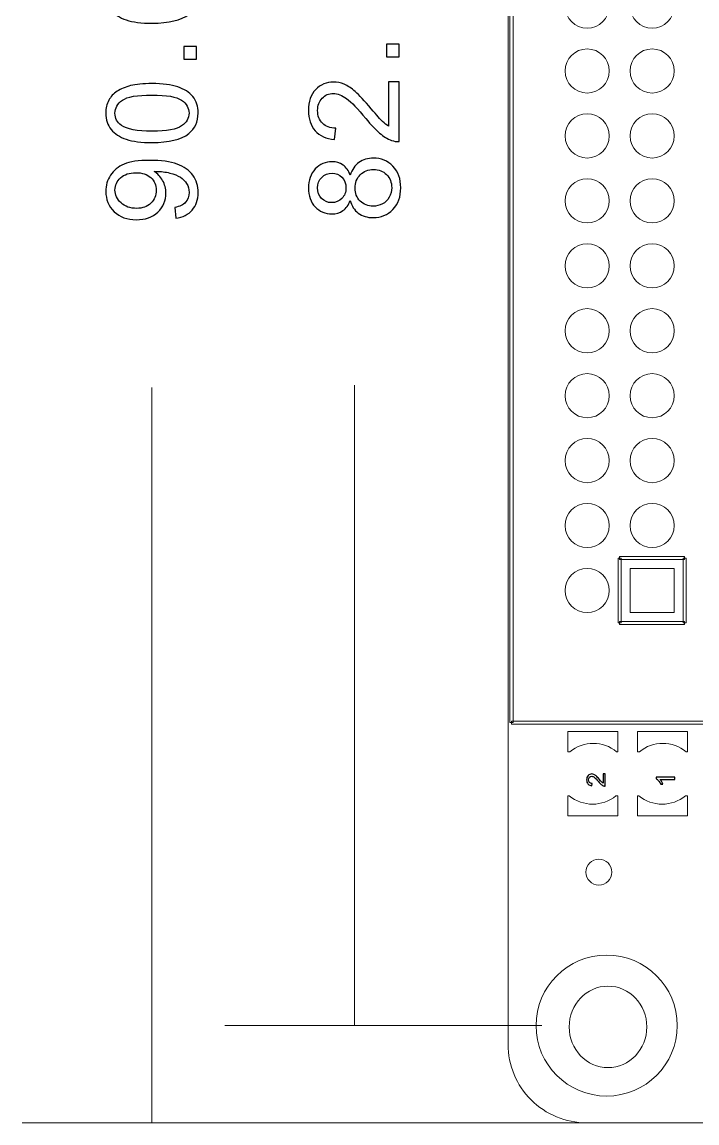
# Model space of a CAD drawing. Header units: millimetres. Extents: x -86 to 67, y -55 to 52.
# Drawn here: x -82.16 to -55.77, y -55.26 to -12.2 of the extents above; entities that cross this region are included whole.
import ezdxf

# ---------------------------------------------------------------- set-up
doc = ezdxf.new("R2010")
doc.units = ezdxf.units.MM
doc.header["$MEASUREMENT"] = 0
for name, color, linetype in [('BG_OUTLINE', 7, 'Continuous'), ('BG_SILKSCREEN_TOP', 7, 'Continuous'), ('PG_SILKSCREEN_TOP', 7, 'Continuous'), ('PIN_TOP', 7, 'Continuous')]:
    doc.layers.add(name, color=color, linetype=linetype)

msp = doc.modelspace()

# ---------------------------------------------------------------- linework, layer by layer
at = {"layer": 'BG_OUTLINE', "lineweight": 20}
msp.add_ellipse((-59.2464, -51.5007), major_axis=(0, 1.593), ratio=0.9527935, dxfattribs=at)
at = {"layer": 'BG_OUTLINE', "color": 3, "lineweight": 9}
msp.add_open_spline([(-60.0926, 34.7331), (-60.0926, 34.7331), (63.7724, 34.7331), (63.7724, 34.7331), (63.7724, 34.7331), (64.585, 34.7336), (65.3646, 34.4113), (65.9396, 33.837), (65.9396, 33.837), (66.5146, 33.2627), (66.8379, 32.4797), (66.8384, 31.667), (66.8384, 31.667), (66.8384, 31.667), (66.8412, -52.28), (66.8412, -52.28), (66.8412, -52.28), (66.8412, -52.28), (66.8384, -52.1933), (66.8384, -52.1933), (66.8384, -52.1933), (66.8389, -53.006), (66.5166, -53.7856), (65.9424, -54.3606), (65.9424, -54.3606), (65.3681, -54.9356), (64.585, -55.2589), (63.7724, -55.2594), (63.7724, -55.2594), (63.7724, -55.2594), (-60.1869, -55.2594), (-60.1869, -55.2594), (-60.1869, -55.2594), (-60.1869, -55.2594), (-60.0853, -55.2518), (-60.0853, -55.2518), (-60.0853, -55.2518), (-60.8979, -55.2523), (-61.6775, -54.9299), (-62.2525, -54.3557), (-62.2525, -54.3557), (-62.8275, -53.7814), (-63.1508, -52.9984), (-63.1513, -52.1857), (-63.1513, -52.1857), (-63.1513, -52.1857), (-63.1587, 31.667), (-63.1587, 31.667), (-63.1587, 31.667), (-63.1592, 32.4797), (-62.8369, 33.2593), (-62.2626, 33.8343), (-62.2626, 33.8343), (-61.6883, 34.4093), (-60.9053, 34.7326), (-60.0926, 34.7331)], degree=3, knots=[0, 0, 0, 0, 0.0714286, 0.0714286, 0.0714286, 0.0714286, 0.1428571, 0.1428571, 0.1428571, 0.1428571, 0.2142857, 0.2142857, 0.2142857, 0.2142857, 0.2857143, 0.2857143, 0.2857143, 0.2857143, 0.3571429, 0.3571429, 0.3571429, 0.3571429, 0.4285714, 0.4285714, 0.4285714, 0.4285714, 0.5, 0.5, 0.5, 0.5, 0.5714286, 0.5714286, 0.5714286, 0.5714286, 0.6428571, 0.6428571, 0.6428571, 0.6428571, 0.7142857, 0.7142857, 0.7142857, 0.7142857, 0.7857143, 0.7857143, 0.7857143, 0.7857143, 0.8571429, 0.8571429, 0.8571429, 0.8571429, 0.9285714, 0.9285714, 0.9285714, 0.9285714, 1, 1, 1, 1], dxfattribs=at)
at = {"layer": 'BG_OUTLINE'}
for points, knots in [([(-77.0734, -12.2425), (-77.4915, -12.2425), (-77.8282, -12.1997), (-78.0826, -12.1133), (-78.0826, -12.1133), (-78.3377, -12.0277), (-78.5345, -11.8993), (-78.6727, -11.7297), (-78.6727, -11.7297), (-78.811, -11.5602), (-78.8794, -11.347), (-78.8794, -11.0902), (-78.8794, -11.0902), (-78.8794, -10.9), (-78.8415, -10.7337), (-78.7649, -10.5905), (-78.7649, -10.5905), (-78.6892, -10.4473), (-78.5789, -10.3296), (-78.4349, -10.2357), (-78.4349, -10.2357), (-78.2908, -10.1427), (-78.1155, -10.0695), (-77.9089, -10.0168), (-77.9089, -10.0168), (-77.7023, -9.9633), (-77.4241, -9.9369), (-77.0734, -9.9369), (-77.0734, -9.9369), (-76.6585, -9.9369), (-76.3243, -9.9797), (-76.0692, -10.0645), (-76.0692, -10.0645), (-75.814, -10.1501), (-75.6173, -10.2777), (-75.4782, -10.4473), (-75.4782, -10.4473), (-75.3391, -10.6169), (-75.2699, -10.8309), (-75.2699, -11.0902), (-75.2699, -11.0902), (-75.2699, -11.4309), (-75.3917, -11.6984), (-75.6362, -11.8927), (-75.6362, -11.8927), (-75.9301, -12.1257), (-76.41, -12.2425), (-77.0734, -12.2425)], [0, 0, 0, 0, 0.0833333, 0.0833333, 0.0833333, 0.0833333, 0.1666667, 0.1666667, 0.1666667, 0.1666667, 0.25, 0.25, 0.25, 0.25, 0.3333333, 0.3333333, 0.3333333, 0.3333333, 0.4166667, 0.4166667, 0.4166667, 0.4166667, 0.5, 0.5, 0.5, 0.5, 0.5833333, 0.5833333, 0.5833333, 0.5833333, 0.6666667, 0.6666667, 0.6666667, 0.6666667, 0.75, 0.75, 0.75, 0.75, 0.8333333, 0.8333333, 0.8333333, 0.8333333, 0.9166667, 0.9166667, 0.9166667, 0.9166667, 1, 1, 1, 1]), ([(-75.33, -13.6455), (-75.33, -13.6455), (-75.8247, -13.6455), (-75.8247, -13.6455), (-75.8247, -13.6455), (-75.8247, -13.6455), (-75.8247, -13.1508), (-75.8247, -13.1508), (-75.8247, -13.1508), (-75.8247, -13.1508), (-75.33, -13.1508), (-75.33, -13.1508), (-75.33, -13.1508), (-75.33, -13.1508), (-75.33, -13.6455), (-75.33, -13.6455)], [0, 0, 0, 0, 0.25, 0.25, 0.25, 0.25, 0.5, 0.5, 0.5, 0.5, 0.75, 0.75, 0.75, 0.75, 1, 1, 1, 1]), ([(-67.407, -13.5557), (-67.407, -13.5557), (-67.9017, -13.5557), (-67.9017, -13.5557), (-67.9017, -13.5557), (-67.9017, -13.5557), (-67.9017, -13.061), (-67.9017, -13.061), (-67.9017, -13.061), (-67.9017, -13.061), (-67.407, -13.061), (-67.407, -13.061), (-67.407, -13.061), (-67.407, -13.061), (-67.407, -13.5557), (-67.407, -13.5557)], [0, 0, 0, 0, 0.25, 0.25, 0.25, 0.25, 0.5, 0.5, 0.5, 0.5, 0.75, 0.75, 0.75, 0.75, 1, 1, 1, 1]), ([(-77.0734, -16.9103), (-77.4915, -16.9103), (-77.8282, -16.8675), (-78.0826, -16.7811), (-78.0826, -16.7811), (-78.3377, -16.6955), (-78.5345, -16.5671), (-78.6727, -16.3975), (-78.6727, -16.3975), (-78.811, -16.228), (-78.8794, -16.0148), (-78.8794, -15.758), (-78.8794, -15.758), (-78.8794, -15.5678), (-78.8415, -15.4015), (-78.7649, -15.2583), (-78.7649, -15.2583), (-78.6892, -15.1151), (-78.5789, -14.9974), (-78.4349, -14.9035), (-78.4349, -14.9035), (-78.2908, -14.8105), (-78.1155, -14.7373), (-77.9089, -14.6846), (-77.9089, -14.6846), (-77.7023, -14.6311), (-77.4241, -14.6047), (-77.0734, -14.6047), (-77.0734, -14.6047), (-76.6585, -14.6047), (-76.3243, -14.6475), (-76.0692, -14.7323), (-76.0692, -14.7323), (-75.814, -14.8179), (-75.6173, -14.9455), (-75.4782, -15.1151), (-75.4782, -15.1151), (-75.3391, -15.2847), (-75.2699, -15.4987), (-75.2699, -15.758), (-75.2699, -15.758), (-75.2699, -16.0987), (-75.3917, -16.3662), (-75.6362, -16.5605), (-75.6362, -16.5605), (-75.9301, -16.7935), (-76.41, -16.9103), (-77.0734, -16.9103)], [0, 0, 0, 0, 0.0833333, 0.0833333, 0.0833333, 0.0833333, 0.1666667, 0.1666667, 0.1666667, 0.1666667, 0.25, 0.25, 0.25, 0.25, 0.3333333, 0.3333333, 0.3333333, 0.3333333, 0.4166667, 0.4166667, 0.4166667, 0.4166667, 0.5, 0.5, 0.5, 0.5, 0.5833333, 0.5833333, 0.5833333, 0.5833333, 0.6666667, 0.6666667, 0.6666667, 0.6666667, 0.75, 0.75, 0.75, 0.75, 0.8333333, 0.8333333, 0.8333333, 0.8333333, 0.9166667, 0.9166667, 0.9166667, 0.9166667, 1, 1, 1, 1]), ([(-67.8243, -14.5388), (-67.8243, -14.5388), (-67.407, -14.5388), (-67.407, -14.5388), (-67.407, -14.5388), (-67.407, -14.5388), (-67.407, -16.8757), (-67.407, -16.8757), (-67.407, -16.8757), (-67.5115, -16.879), (-67.612, -16.8625), (-67.7083, -16.8255), (-67.7083, -16.8255), (-67.868, -16.7662), (-68.0244, -16.6707), (-68.1783, -16.5399), (-68.1783, -16.5399), (-68.333, -16.4081), (-68.5116, -16.2188), (-68.7141, -15.9719), (-68.7141, -15.9719), (-69.0294, -15.5875), (-69.2788, -15.3274), (-69.4632, -15.1924), (-69.4632, -15.1924), (-69.6467, -15.0574), (-69.8213, -14.9899), (-69.9851, -14.9899), (-69.9851, -14.9899), (-70.1571, -14.9899), (-70.302, -15.0516), (-70.4205, -15.1743), (-70.4205, -15.1743), (-70.5382, -15.2977), (-70.5975, -15.4583), (-70.5975, -15.6558), (-70.5975, -15.6558), (-70.5975, -15.8649), (-70.5349, -16.032), (-70.409, -16.1571), (-70.409, -16.1571), (-70.2839, -16.283), (-70.1102, -16.3464), (-69.8887, -16.3481), (-69.8887, -16.3481), (-69.8887, -16.3481), (-69.934, -16.7942), (-69.934, -16.7942), (-69.934, -16.7942), (-70.2674, -16.7637), (-70.5209, -16.6485), (-70.6954, -16.4493), (-70.6954, -16.4493), (-70.8699, -16.2501), (-70.9564, -15.9818), (-70.9564, -15.6459), (-70.9564, -15.6459), (-70.9564, -15.3068), (-70.8625, -15.0385), (-70.6748, -14.8409), (-70.6748, -14.8409), (-70.4863, -14.6425), (-70.2534, -14.5438), (-69.9752, -14.5438), (-69.9752, -14.5438), (-69.8336, -14.5438), (-69.6945, -14.5726), (-69.5578, -14.631), (-69.5578, -14.631), (-69.4212, -14.6886), (-69.2772, -14.7849), (-69.1265, -14.9191), (-69.1265, -14.9191), (-68.9751, -15.0533), (-68.7676, -15.2763), (-68.5042, -15.5883), (-68.5042, -15.5883), (-68.2853, -15.8484), (-68.1371, -16.0155), (-68.0589, -16.0896), (-68.0589, -16.0896), (-67.9815, -16.1637), (-67.9033, -16.2246), (-67.8243, -16.2732), (-67.8243, -16.2732), (-67.8243, -16.2732), (-67.8243, -14.5388), (-67.8243, -14.5388)], [0, 0, 0, 0, 0.0454545, 0.0454545, 0.0454545, 0.0454545, 0.0909091, 0.0909091, 0.0909091, 0.0909091, 0.1363636, 0.1363636, 0.1363636, 0.1363636, 0.1818182, 0.1818182, 0.1818182, 0.1818182, 0.2272727, 0.2272727, 0.2272727, 0.2272727, 0.2727273, 0.2727273, 0.2727273, 0.2727273, 0.3181818, 0.3181818, 0.3181818, 0.3181818, 0.3636364, 0.3636364, 0.3636364, 0.3636364, 0.4090909, 0.4090909, 0.4090909, 0.4090909, 0.4545455, 0.4545455, 0.4545455, 0.4545455, 0.5, 0.5, 0.5, 0.5, 0.5454545, 0.5454545, 0.5454545, 0.5454545, 0.5909091, 0.5909091, 0.5909091, 0.5909091, 0.6363636, 0.6363636, 0.6363636, 0.6363636, 0.6818182, 0.6818182, 0.6818182, 0.6818182, 0.7272727, 0.7272727, 0.7272727, 0.7272727, 0.7727273, 0.7727273, 0.7727273, 0.7727273, 0.8181818, 0.8181818, 0.8181818, 0.8181818, 0.8636364, 0.8636364, 0.8636364, 0.8636364, 0.9090909, 0.9090909, 0.9090909, 0.9090909, 0.9545455, 0.9545455, 0.9545455, 0.9545455, 1, 1, 1, 1]), ([(-77.0734, -16.4642), (-76.4931, -16.4642), (-76.107, -16.3959), (-75.9144, -16.2601), (-75.9144, -16.2601), (-75.7226, -16.1242), (-75.6263, -15.9572), (-75.6263, -15.758), (-75.6263, -15.758), (-75.6263, -15.5579), (-75.7235, -15.3908), (-75.9161, -15.255), (-75.9161, -15.255), (-76.1087, -15.1192), (-76.4947, -15.0509), (-77.0734, -15.0509), (-77.0734, -15.0509), (-77.6554, -15.0509), (-78.0422, -15.1192), (-78.2332, -15.255), (-78.2332, -15.255), (-78.425, -15.3908), (-78.5205, -15.5596), (-78.5205, -15.7621), (-78.5205, -15.7621), (-78.5205, -15.9621), (-78.4357, -16.121), (-78.2669, -16.2403), (-78.2669, -16.2403), (-78.0521, -16.3893), (-77.6537, -16.4642), (-77.0734, -16.4642)], [0, 0, 0, 0, 0.125, 0.125, 0.125, 0.125, 0.25, 0.25, 0.25, 0.25, 0.375, 0.375, 0.375, 0.375, 0.5, 0.5, 0.5, 0.5, 0.625, 0.625, 0.625, 0.625, 0.75, 0.75, 0.75, 0.75, 0.875, 0.875, 0.875, 0.875, 1, 1, 1, 1]), ([(-76.1474, -19.8665), (-76.1474, -19.8665), (-76.1861, -19.4492), (-76.1861, -19.4492), (-76.1861, -19.4492), (-75.9902, -19.4138), (-75.8478, -19.3463), (-75.7589, -19.2467), (-75.7589, -19.2467), (-75.6708, -19.1471), (-75.6263, -19.0195), (-75.6263, -18.8631), (-75.6263, -18.8631), (-75.6263, -18.7298), (-75.6568, -18.6129), (-75.7185, -18.5125), (-75.7185, -18.5125), (-75.7794, -18.412), (-75.8609, -18.3297), (-75.963, -18.2655), (-75.963, -18.2655), (-76.0651, -18.2005), (-76.2033, -18.147), (-76.3762, -18.1034), (-76.3762, -18.1034), (-76.5499, -18.0606), (-76.7269, -18.0383), (-76.9071, -18.0383), (-76.9071, -18.0383), (-76.9261, -18.0383), (-76.9557, -18.0392), (-76.9936, -18.0408), (-76.9936, -18.0408), (-76.8561, -18.1281), (-76.7433, -18.2466), (-76.6577, -18.3964), (-76.6577, -18.3964), (-76.5713, -18.547), (-76.5285, -18.71), (-76.5285, -18.8845), (-76.5285, -18.8845), (-76.5285, -19.1775), (-76.6347, -19.4253), (-76.847, -19.6278), (-76.847, -19.6278), (-77.0594, -19.8303), (-77.3384, -19.9315), (-77.6858, -19.9315), (-77.6858, -19.9315), (-78.0447, -19.9315), (-78.3328, -19.8262), (-78.5517, -19.6146), (-78.5517, -19.6146), (-78.7707, -19.4031), (-78.8794, -19.138), (-78.8794, -18.8195), (-78.8794, -18.8195), (-78.8794, -18.5898), (-78.8176, -18.3799), (-78.6941, -18.189), (-78.6941, -18.189), (-78.5707, -17.9988), (-78.3937, -17.854), (-78.1649, -17.7552), (-78.1649, -17.7552), (-77.936, -17.6564), (-77.6043, -17.607), (-77.1697, -17.607), (-77.1697, -17.607), (-76.7186, -17.607), (-76.3589, -17.6556), (-76.0906, -17.7535), (-76.0906, -17.7535), (-75.8231, -17.8523), (-75.6197, -17.998), (-75.4798, -18.1914), (-75.4798, -18.1914), (-75.3399, -18.3857), (-75.2699, -18.6121), (-75.2699, -18.873), (-75.2699, -18.873), (-75.2699, -19.1496), (-75.3465, -19.3751), (-75.5004, -19.5504), (-75.5004, -19.5504), (-75.6535, -19.7258), (-75.8692, -19.8311), (-76.1474, -19.8665)], [0, 0, 0, 0, 0.0454545, 0.0454545, 0.0454545, 0.0454545, 0.0909091, 0.0909091, 0.0909091, 0.0909091, 0.1363636, 0.1363636, 0.1363636, 0.1363636, 0.1818182, 0.1818182, 0.1818182, 0.1818182, 0.2272727, 0.2272727, 0.2272727, 0.2272727, 0.2727273, 0.2727273, 0.2727273, 0.2727273, 0.3181818, 0.3181818, 0.3181818, 0.3181818, 0.3636364, 0.3636364, 0.3636364, 0.3636364, 0.4090909, 0.4090909, 0.4090909, 0.4090909, 0.4545455, 0.4545455, 0.4545455, 0.4545455, 0.5, 0.5, 0.5, 0.5, 0.5454545, 0.5454545, 0.5454545, 0.5454545, 0.5909091, 0.5909091, 0.5909091, 0.5909091, 0.6363636, 0.6363636, 0.6363636, 0.6363636, 0.6818182, 0.6818182, 0.6818182, 0.6818182, 0.7272727, 0.7272727, 0.7272727, 0.7272727, 0.7727273, 0.7727273, 0.7727273, 0.7727273, 0.8181818, 0.8181818, 0.8181818, 0.8181818, 0.8636364, 0.8636364, 0.8636364, 0.8636364, 0.9090909, 0.9090909, 0.9090909, 0.9090909, 0.9545455, 0.9545455, 0.9545455, 0.9545455, 1, 1, 1, 1]), ([(-69.3241, -19.1734), (-69.3899, -19.3536), (-69.4838, -19.487), (-69.6064, -19.5742), (-69.6064, -19.5742), (-69.7282, -19.6607), (-69.8748, -19.7043), (-70.0451, -19.7043), (-70.0451, -19.7043), (-70.3028, -19.7043), (-70.5184, -19.6121), (-70.6938, -19.4269), (-70.6938, -19.4269), (-70.8691, -19.2417), (-70.9564, -18.9964), (-70.9564, -18.6894), (-70.9564, -18.6894), (-70.9564, -18.3807), (-70.8675, -18.1321), (-70.688, -17.9436), (-70.688, -17.9436), (-70.5086, -17.7559), (-70.2904, -17.6621), (-70.0328, -17.6621), (-70.0328, -17.6621), (-69.869, -17.6621), (-69.7266, -17.7049), (-69.6048, -17.7905), (-69.6048, -17.7905), (-69.4838, -17.8769), (-69.3899, -18.007), (-69.3241, -18.1823), (-69.3241, -18.1823), (-69.2533, -17.9658), (-69.1389, -17.8004), (-68.9817, -17.6868), (-68.9817, -17.6868), (-68.8244, -17.574), (-68.6359, -17.5172), (-68.4178, -17.5172), (-68.4178, -17.5172), (-68.1149, -17.5172), (-67.8614, -17.6242), (-67.6556, -17.8374), (-67.6556, -17.8374), (-67.4498, -18.0514), (-67.3469, -18.3329), (-67.3469, -18.6819), (-67.3469, -18.6819), (-67.3469, -19.031), (-67.4498, -19.3116), (-67.6564, -19.5257), (-67.6564, -19.5257), (-67.863, -19.7397), (-68.1207, -19.8467), (-68.4293, -19.8467), (-68.4293, -19.8467), (-68.659, -19.8467), (-68.8516, -19.7882), (-69.0072, -19.6714), (-69.0072, -19.6714), (-69.1619, -19.5553), (-69.2681, -19.389), (-69.3241, -19.1734)], [0, 0, 0, 0, 0.0625, 0.0625, 0.0625, 0.0625, 0.125, 0.125, 0.125, 0.125, 0.1875, 0.1875, 0.1875, 0.1875, 0.25, 0.25, 0.25, 0.25, 0.3125, 0.3125, 0.3125, 0.3125, 0.375, 0.375, 0.375, 0.375, 0.4375, 0.4375, 0.4375, 0.4375, 0.5, 0.5, 0.5, 0.5, 0.5625, 0.5625, 0.5625, 0.5625, 0.625, 0.625, 0.625, 0.625, 0.6875, 0.6875, 0.6875, 0.6875, 0.75, 0.75, 0.75, 0.75, 0.8125, 0.8125, 0.8125, 0.8125, 0.875, 0.875, 0.875, 0.875, 0.9375, 0.9375, 0.9375, 0.9375, 1, 1, 1, 1]), ([(-68.4269, -19.4005), (-68.3034, -19.4005), (-68.1832, -19.3709), (-68.068, -19.3125), (-68.068, -19.3125), (-67.9519, -19.254), (-67.8622, -19.1668), (-67.7988, -19.0507), (-67.7988, -19.0507), (-67.7354, -18.9346), (-67.7033, -18.8104), (-67.7033, -18.677), (-67.7033, -18.677), (-67.7033, -18.4696), (-67.77, -18.2984), (-67.9042, -18.1634), (-67.9042, -18.1634), (-68.0375, -18.0284), (-68.2071, -17.9609), (-68.4129, -17.9609), (-68.4129, -17.9609), (-68.6219, -17.9609), (-68.7948, -18.03), (-68.9314, -18.1691), (-68.9314, -18.1691), (-69.0681, -18.3082), (-69.1364, -18.4827), (-69.1364, -18.6918), (-69.1364, -18.6918), (-69.1364, -18.896), (-69.0689, -19.0647), (-68.9331, -19.1989), (-68.9331, -19.1989), (-68.7981, -19.333), (-68.6294, -19.4005), (-68.4269, -19.4005)], [0, 0, 0, 0, 0.1111111, 0.1111111, 0.1111111, 0.1111111, 0.2222222, 0.2222222, 0.2222222, 0.2222222, 0.3333333, 0.3333333, 0.3333333, 0.3333333, 0.4444444, 0.4444444, 0.4444444, 0.4444444, 0.5555556, 0.5555556, 0.5555556, 0.5555556, 0.6666667, 0.6666667, 0.6666667, 0.6666667, 0.7777778, 0.7777778, 0.7777778, 0.7777778, 0.8888889, 0.8888889, 0.8888889, 0.8888889, 1, 1, 1, 1]), ([(-77.708, -18.0894), (-77.9566, -18.0894), (-78.155, -18.1552), (-78.3007, -18.2877), (-78.3007, -18.2877), (-78.4472, -18.4211), (-78.5205, -18.58), (-78.5205, -18.7668), (-78.5205, -18.7668), (-78.5205, -18.9594), (-78.4414, -19.1273), (-78.2842, -19.2706), (-78.2842, -19.2706), (-78.1262, -19.4138), (-77.922, -19.4854), (-77.6718, -19.4854), (-77.6718, -19.4854), (-77.4463, -19.4854), (-77.2635, -19.4171), (-77.1228, -19.2813), (-77.1228, -19.2813), (-76.982, -19.1454), (-76.9121, -18.9784), (-76.9121, -18.7792), (-76.9121, -18.7792), (-76.9121, -18.5775), (-76.982, -18.4129), (-77.1228, -18.2836), (-77.1228, -18.2836), (-77.2635, -18.1536), (-77.4586, -18.0894), (-77.708, -18.0894)], [0, 0, 0, 0, 0.125, 0.125, 0.125, 0.125, 0.25, 0.25, 0.25, 0.25, 0.375, 0.375, 0.375, 0.375, 0.5, 0.5, 0.5, 0.5, 0.625, 0.625, 0.625, 0.625, 0.75, 0.75, 0.75, 0.75, 0.875, 0.875, 0.875, 0.875, 1, 1, 1, 1]), ([(-70.06, -19.2606), (-69.8929, -19.2606), (-69.7562, -19.2063), (-69.65, -19.0993), (-69.65, -19.0993), (-69.5439, -18.9914), (-69.4904, -18.8515), (-69.4904, -18.6795), (-69.4904, -18.6795), (-69.4904, -18.5124), (-69.543, -18.3749), (-69.6484, -18.2679), (-69.6484, -18.2679), (-69.7538, -18.1609), (-69.883, -18.1082), (-70.0353, -18.1082), (-70.0353, -18.1082), (-70.195, -18.1082), (-70.3283, -18.1625), (-70.437, -18.2728), (-70.437, -18.2728), (-70.5456, -18.3831), (-70.5999, -18.5198), (-70.5999, -18.6844), (-70.5999, -18.6844), (-70.5999, -18.8499), (-70.5464, -18.9873), (-70.4411, -19.0968), (-70.4411, -19.0968), (-70.3349, -19.2063), (-70.2073, -19.2606), (-70.06, -19.2606)], [0, 0, 0, 0, 0.125, 0.125, 0.125, 0.125, 0.25, 0.25, 0.25, 0.25, 0.375, 0.375, 0.375, 0.375, 0.5, 0.5, 0.5, 0.5, 0.625, 0.625, 0.625, 0.625, 0.75, 0.75, 0.75, 0.75, 0.875, 0.875, 0.875, 0.875, 1, 1, 1, 1])]:
    msp.add_open_spline(points, degree=3, knots=knots, dxfattribs=at)
at = {"layer": 'BG_OUTLINE', "lineweight": 20}
for points in [[(-77.075, -26.4864), (-77.075, -26.4864), (-77.075, -55.2594), (-77.075, -55.2594)], [(-69.1508, -26.3966), (-69.1508, -26.3966), (-69.1508, -51.4493), (-69.1508, -51.4493)], [(-61.8378, -51.4493), (-61.8378, -51.4493), (-74.2308, -51.4493), (-74.2308, -51.4493)], [(-59.576, -55.2594), (-59.576, -55.2594), (-82.155, -55.2594), (-82.155, -55.2594)]]:
    msp.add_open_spline(points, degree=3, dxfattribs=at)
at = {"layer": 'BG_SILKSCREEN_TOP', "color": 2, "lineweight": 9}
for points in [[(-58.8559, -40.7362), (-58.8559, -40.7362), (-58.908, -40.7362), (-58.908, -40.7362), (-58.908, -40.7362), (-59.4398, -40.302), (-60.2028, -40.3016), (-60.7342, -40.7362), (-60.7342, -40.7362), (-60.7342, -40.7362), (-60.8117, -40.7362), (-60.8117, -40.7362), (-60.8117, -40.7362), (-60.8117, -40.7362), (-60.8117, -39.9488), (-60.8117, -39.9488), (-60.8117, -39.9488), (-60.8117, -39.9488), (-58.8559, -39.9488), (-58.8559, -39.9488), (-58.8559, -39.9488), (-58.8559, -39.9488), (-58.8559, -40.7362), (-58.8559, -40.7362)], [(-56.1381, -40.7362), (-56.1381, -40.7362), (-56.1902, -40.7362), (-56.1902, -40.7362), (-56.1902, -40.7362), (-56.722, -40.302), (-57.485, -40.3016), (-58.0164, -40.7362), (-58.0164, -40.7362), (-58.0164, -40.7362), (-58.0939, -40.7362), (-58.0939, -40.7362), (-58.0939, -40.7362), (-58.0939, -40.7362), (-58.0939, -39.9488), (-58.0939, -39.9488), (-58.0939, -39.9488), (-58.0939, -39.9488), (-56.1381, -39.9488), (-56.1381, -39.9488), (-56.1381, -39.9488), (-56.1381, -39.9488), (-56.1381, -40.7362), (-56.1381, -40.7362)], [(-60.8117, -42.4634), (-60.8117, -42.4634), (-60.7596, -42.4634), (-60.7596, -42.4634), (-60.7596, -42.4634), (-60.2278, -42.8975), (-59.4648, -42.8979), (-58.9334, -42.4634), (-58.9334, -42.4634), (-58.9334, -42.4634), (-58.8559, -42.4634), (-58.8559, -42.4634), (-58.8559, -42.4634), (-58.8559, -42.4634), (-58.8559, -43.2508), (-58.8559, -43.2508), (-58.8559, -43.2508), (-58.8559, -43.2508), (-60.8117, -43.2508), (-60.8117, -43.2508), (-60.8117, -43.2508), (-60.8117, -43.2508), (-60.8117, -42.4634), (-60.8117, -42.4634)], [(-58.0939, -42.4634), (-58.0939, -42.4634), (-58.0418, -42.4634), (-58.0418, -42.4634), (-58.0418, -42.4634), (-57.51, -42.8975), (-56.747, -42.8979), (-56.2156, -42.4634), (-56.2156, -42.4634), (-56.2156, -42.4634), (-56.1381, -42.4634), (-56.1381, -42.4634), (-56.1381, -42.4634), (-56.1381, -42.4634), (-56.1381, -43.2508), (-56.1381, -43.2508), (-56.1381, -43.2508), (-56.1381, -43.2508), (-58.0939, -43.2508), (-58.0939, -43.2508), (-58.0939, -43.2508), (-58.0939, -43.2508), (-58.0939, -42.4634), (-58.0939, -42.4634)]]:
    msp.add_open_spline(points, degree=3, knots=[0, 0, 0, 0, 0.1666667, 0.1666667, 0.1666667, 0.1666667, 0.3333333, 0.3333333, 0.3333333, 0.3333333, 0.5, 0.5, 0.5, 0.5, 0.6666667, 0.6666667, 0.6666667, 0.6666667, 0.8333333, 0.8333333, 0.8333333, 0.8333333, 1, 1, 1, 1], dxfattribs=at)
at = {"layer": 'BG_SILKSCREEN_TOP', "color": 2}
for points, knots in [([(-59.4379, -41.6063), (-59.4379, -41.6063), (-59.352, -41.6063), (-59.352, -41.6063), (-59.352, -41.6063), (-59.352, -41.6063), (-59.352, -42.0871), (-59.352, -42.0871), (-59.352, -42.0871), (-59.3735, -42.0878), (-59.3942, -42.0844), (-59.414, -42.0768), (-59.414, -42.0768), (-59.4468, -42.0646), (-59.479, -42.0449), (-59.5108, -42.018), (-59.5108, -42.018), (-59.5425, -41.9909), (-59.5792, -41.952), (-59.6209, -41.9012), (-59.6209, -41.9012), (-59.6858, -41.8221), (-59.7371, -41.7686), (-59.775, -41.7408), (-59.775, -41.7408), (-59.8128, -41.713), (-59.8487, -41.6991), (-59.8824, -41.6991), (-59.8824, -41.6991), (-59.9177, -41.6991), (-59.9475, -41.7118), (-59.9719, -41.7371), (-59.9719, -41.7371), (-59.9961, -41.7625), (-60.0083, -41.7955), (-60.0083, -41.8361), (-60.0083, -41.8361), (-60.0083, -41.8791), (-59.9955, -41.9135), (-59.9696, -41.9393), (-59.9696, -41.9393), (-59.9438, -41.9652), (-59.9081, -41.9782), (-59.8625, -41.9785), (-59.8625, -41.9785), (-59.8625, -41.9785), (-59.8719, -42.0703), (-59.8719, -42.0703), (-59.8719, -42.0703), (-59.9404, -42.0641), (-59.9926, -42.0403), (-60.0285, -41.9994), (-60.0285, -41.9994), (-60.0644, -41.9584), (-60.0823, -41.9032), (-60.0823, -41.8341), (-60.0823, -41.8341), (-60.0823, -41.7643), (-60.0629, -41.7091), (-60.0243, -41.6685), (-60.0243, -41.6685), (-59.9855, -41.6277), (-59.9376, -41.6074), (-59.8803, -41.6074), (-59.8803, -41.6074), (-59.8512, -41.6074), (-59.8226, -41.6133), (-59.7945, -41.6253), (-59.7945, -41.6253), (-59.7664, -41.6372), (-59.7367, -41.657), (-59.7057, -41.6846), (-59.7057, -41.6846), (-59.6746, -41.7122), (-59.6319, -41.7581), (-59.5777, -41.8222), (-59.5777, -41.8222), (-59.5327, -41.8758), (-59.5022, -41.9101), (-59.4861, -41.9254), (-59.4861, -41.9254), (-59.4702, -41.9406), (-59.4541, -41.9531), (-59.4379, -41.9631), (-59.4379, -41.9631), (-59.4379, -41.9631), (-59.4379, -41.6063), (-59.4379, -41.6063)], [0, 0, 0, 0, 0.0454545, 0.0454545, 0.0454545, 0.0454545, 0.0909091, 0.0909091, 0.0909091, 0.0909091, 0.1363636, 0.1363636, 0.1363636, 0.1363636, 0.1818182, 0.1818182, 0.1818182, 0.1818182, 0.2272727, 0.2272727, 0.2272727, 0.2272727, 0.2727273, 0.2727273, 0.2727273, 0.2727273, 0.3181818, 0.3181818, 0.3181818, 0.3181818, 0.3636364, 0.3636364, 0.3636364, 0.3636364, 0.4090909, 0.4090909, 0.4090909, 0.4090909, 0.4545455, 0.4545455, 0.4545455, 0.4545455, 0.5, 0.5, 0.5, 0.5, 0.5454545, 0.5454545, 0.5454545, 0.5454545, 0.5909091, 0.5909091, 0.5909091, 0.5909091, 0.6363636, 0.6363636, 0.6363636, 0.6363636, 0.6818182, 0.6818182, 0.6818182, 0.6818182, 0.7272727, 0.7272727, 0.7272727, 0.7272727, 0.7727273, 0.7727273, 0.7727273, 0.7727273, 0.8181818, 0.8181818, 0.8181818, 0.8181818, 0.8636364, 0.8636364, 0.8636364, 0.8636364, 0.9090909, 0.9090909, 0.9090909, 0.9090909, 0.9545455, 0.9545455, 0.9545455, 0.9545455, 1, 1, 1, 1]), ([(-56.6342, -41.7394), (-56.6342, -41.7394), (-56.6342, -41.8287), (-56.6342, -41.8287), (-56.6342, -41.8287), (-56.6342, -41.8287), (-57.2032, -41.8287), (-57.2032, -41.8287), (-57.2032, -41.8287), (-57.1827, -41.8502), (-57.1622, -41.8783), (-57.1417, -41.9132), (-57.1417, -41.9132), (-57.1212, -41.9482), (-57.1058, -41.9796), (-57.0956, -42.0073), (-57.0956, -42.0073), (-57.0956, -42.0073), (-57.1818, -42.0073), (-57.1818, -42.0073), (-57.1818, -42.0073), (-57.2054, -41.9574), (-57.2338, -41.9137), (-57.2672, -41.8763), (-57.2672, -41.8763), (-57.3007, -41.839), (-57.333, -41.8124), (-57.3645, -41.7968), (-57.3645, -41.7968), (-57.3645, -41.7968), (-57.3645, -41.7394), (-57.3645, -41.7394), (-57.3645, -41.7394), (-57.3645, -41.7394), (-56.6342, -41.7394), (-56.6342, -41.7394)], [0, 0, 0, 0, 0.1111111, 0.1111111, 0.1111111, 0.1111111, 0.2222222, 0.2222222, 0.2222222, 0.2222222, 0.3333333, 0.3333333, 0.3333333, 0.3333333, 0.4444444, 0.4444444, 0.4444444, 0.4444444, 0.5555556, 0.5555556, 0.5555556, 0.5555556, 0.6666667, 0.6666667, 0.6666667, 0.6666667, 0.7777778, 0.7777778, 0.7777778, 0.7777778, 0.8888889, 0.8888889, 0.8888889, 0.8888889, 1, 1, 1, 1])]:
    msp.add_open_spline(points, degree=3, knots=knots, dxfattribs=at)
at = {"layer": 'PG_SILKSCREEN_TOP', "color": 6, "lineweight": 9}
for points in [[(-62.9565, -39.6013), (-62.9565, -39.6013), (-63.0835, -39.6013), (-63.0835, -39.6013), (-63.0835, -39.6013), (-63.0835, -39.6013), (-63.0835, 18.9985), (-63.0835, 18.9985), (-63.0835, 18.9985), (-63.0835, 18.9985), (-62.9565, 18.9985), (-62.9565, 18.9985), (-62.9565, 18.9985), (-62.9565, 18.9985), (-62.9565, -39.6013), (-62.9565, -39.6013)], [(-56.2499, -33.0979), (-56.2499, -33.0979), (-56.2499, -33.2249), (-56.2499, -33.2249), (-56.2499, -33.2249), (-56.2499, -33.2249), (-58.7899, -33.2249), (-58.7899, -33.2249), (-58.7899, -33.2249), (-58.7899, -33.2249), (-58.7899, -33.0979), (-58.7899, -33.0979), (-58.7899, -33.0979), (-58.7899, -33.0979), (-56.2499, -33.0979), (-56.2499, -33.0979)], [(-58.8534, -33.1614), (-58.8534, -33.1614), (-58.7264, -33.1614), (-58.7264, -33.1614), (-58.7264, -33.1614), (-58.7264, -33.1614), (-58.7264, -35.7014), (-58.7264, -35.7014), (-58.7264, -35.7014), (-58.7264, -35.7014), (-58.8534, -35.7014), (-58.8534, -35.7014), (-58.8534, -35.7014), (-58.8534, -35.7014), (-58.8534, -33.1614), (-58.8534, -33.1614)], [(-56.1864, -35.7014), (-56.1864, -35.7014), (-56.3134, -35.7014), (-56.3134, -35.7014), (-56.3134, -35.7014), (-56.3134, -35.7014), (-56.3134, -33.1614), (-56.3134, -33.1614), (-56.3134, -33.1614), (-56.3134, -33.1614), (-56.1864, -33.1614), (-56.1864, -33.1614), (-56.1864, -33.1614), (-56.1864, -33.1614), (-56.1864, -35.7014), (-56.1864, -35.7014)], [(-58.7899, -35.7649), (-58.7899, -35.7649), (-58.7899, -35.6379), (-58.7899, -35.6379), (-58.7899, -35.6379), (-58.7899, -35.6379), (-56.2499, -35.6379), (-56.2499, -35.6379), (-56.2499, -35.6379), (-56.2499, -35.6379), (-56.2499, -35.7649), (-56.2499, -35.7649), (-56.2499, -35.7649), (-56.2499, -35.7649), (-58.7899, -35.7649), (-58.7899, -35.7649)], [(-54.5598, -39.5378), (-54.5598, -39.5378), (-54.5598, -39.6648), (-54.5598, -39.6648), (-54.5598, -39.6648), (-54.5598, -39.6648), (-63.02, -39.6648), (-63.02, -39.6648), (-63.02, -39.6648), (-63.02, -39.6648), (-63.02, -39.5378), (-63.02, -39.5378), (-63.02, -39.5378), (-63.02, -39.5378), (-54.5598, -39.5378), (-54.5598, -39.5378)]]:
    msp.add_open_spline(points, degree=3, knots=[0, 0, 0, 0, 0.25, 0.25, 0.25, 0.25, 0.5, 0.5, 0.5, 0.5, 0.75, 0.75, 0.75, 0.75, 1, 1, 1, 1], dxfattribs=at)
at = {"layer": 'PIN_TOP', "lineweight": 9}
for points in [[(-59.1963, -11.5714), (-59.1963, -11.0944), (-59.5829, -10.7078), (-60.0599, -10.7078), (-60.0599, -10.7078), (-60.5368, -10.7078), (-60.9235, -11.0944), (-60.9235, -11.5714), (-60.9235, -11.5714), (-60.9235, -12.0483), (-60.5368, -12.435), (-60.0599, -12.435), (-60.0599, -12.435), (-59.5829, -12.435), (-59.1963, -12.0483), (-59.1963, -11.5714)], [(-56.6563, -11.5714), (-56.6563, -11.0944), (-57.0429, -10.7078), (-57.5199, -10.7078), (-57.5199, -10.7078), (-57.9968, -10.7078), (-58.3835, -11.0944), (-58.3835, -11.5714), (-58.3835, -11.5714), (-58.3835, -12.0483), (-57.9968, -12.435), (-57.5199, -12.435), (-57.5199, -12.435), (-57.0429, -12.435), (-56.6563, -12.0483), (-56.6563, -11.5714)], [(-59.1963, -14.1114), (-59.1963, -13.6344), (-59.5829, -13.2478), (-60.0599, -13.2478), (-60.0599, -13.2478), (-60.5368, -13.2478), (-60.9235, -13.6344), (-60.9235, -14.1114), (-60.9235, -14.1114), (-60.9235, -14.5883), (-60.5368, -14.975), (-60.0599, -14.975), (-60.0599, -14.975), (-59.5829, -14.975), (-59.1963, -14.5883), (-59.1963, -14.1114)], [(-56.6563, -14.1114), (-56.6563, -13.6344), (-57.0429, -13.2478), (-57.5199, -13.2478), (-57.5199, -13.2478), (-57.9968, -13.2478), (-58.3835, -13.6344), (-58.3835, -14.1114), (-58.3835, -14.1114), (-58.3835, -14.5883), (-57.9968, -14.975), (-57.5199, -14.975), (-57.5199, -14.975), (-57.0429, -14.975), (-56.6563, -14.5883), (-56.6563, -14.1114)], [(-59.1963, -16.6514), (-59.1963, -16.1744), (-59.5829, -15.7878), (-60.0599, -15.7878), (-60.0599, -15.7878), (-60.5368, -15.7878), (-60.9235, -16.1744), (-60.9235, -16.6514), (-60.9235, -16.6514), (-60.9235, -17.1283), (-60.5368, -17.515), (-60.0599, -17.515), (-60.0599, -17.515), (-59.5829, -17.515), (-59.1963, -17.1283), (-59.1963, -16.6514)], [(-56.6563, -16.6514), (-56.6563, -16.1744), (-57.0429, -15.7878), (-57.5199, -15.7878), (-57.5199, -15.7878), (-57.9968, -15.7878), (-58.3835, -16.1744), (-58.3835, -16.6514), (-58.3835, -16.6514), (-58.3835, -17.1283), (-57.9968, -17.515), (-57.5199, -17.515), (-57.5199, -17.515), (-57.0429, -17.515), (-56.6563, -17.1283), (-56.6563, -16.6514)], [(-59.1963, -19.1914), (-59.1963, -18.7144), (-59.5829, -18.3278), (-60.0599, -18.3278), (-60.0599, -18.3278), (-60.5368, -18.3278), (-60.9235, -18.7144), (-60.9235, -19.1914), (-60.9235, -19.1914), (-60.9235, -19.6683), (-60.5368, -20.055), (-60.0599, -20.055), (-60.0599, -20.055), (-59.5829, -20.055), (-59.1963, -19.6683), (-59.1963, -19.1914)], [(-56.6563, -19.1914), (-56.6563, -18.7144), (-57.0429, -18.3278), (-57.5199, -18.3278), (-57.5199, -18.3278), (-57.9968, -18.3278), (-58.3835, -18.7144), (-58.3835, -19.1914), (-58.3835, -19.1914), (-58.3835, -19.6683), (-57.9968, -20.055), (-57.5199, -20.055), (-57.5199, -20.055), (-57.0429, -20.055), (-56.6563, -19.6683), (-56.6563, -19.1914)], [(-59.1963, -21.7314), (-59.1963, -21.2544), (-59.5829, -20.8678), (-60.0599, -20.8678), (-60.0599, -20.8678), (-60.5368, -20.8678), (-60.9235, -21.2544), (-60.9235, -21.7314), (-60.9235, -21.7314), (-60.9235, -22.2083), (-60.5368, -22.595), (-60.0599, -22.595), (-60.0599, -22.595), (-59.5829, -22.595), (-59.1963, -22.2083), (-59.1963, -21.7314)], [(-56.6563, -21.7314), (-56.6563, -21.2544), (-57.0429, -20.8678), (-57.5199, -20.8678), (-57.5199, -20.8678), (-57.9968, -20.8678), (-58.3835, -21.2544), (-58.3835, -21.7314), (-58.3835, -21.7314), (-58.3835, -22.2083), (-57.9968, -22.595), (-57.5199, -22.595), (-57.5199, -22.595), (-57.0429, -22.595), (-56.6563, -22.2083), (-56.6563, -21.7314)], [(-59.1963, -24.2714), (-59.1963, -23.7944), (-59.5829, -23.4078), (-60.0599, -23.4078), (-60.0599, -23.4078), (-60.5368, -23.4078), (-60.9235, -23.7944), (-60.9235, -24.2714), (-60.9235, -24.2714), (-60.9235, -24.7483), (-60.5368, -25.135), (-60.0599, -25.135), (-60.0599, -25.135), (-59.5829, -25.135), (-59.1963, -24.7483), (-59.1963, -24.2714)], [(-56.6563, -24.2714), (-56.6563, -23.7944), (-57.0429, -23.4078), (-57.5199, -23.4078), (-57.5199, -23.4078), (-57.9968, -23.4078), (-58.3835, -23.7944), (-58.3835, -24.2714), (-58.3835, -24.2714), (-58.3835, -24.7483), (-57.9968, -25.135), (-57.5199, -25.135), (-57.5199, -25.135), (-57.0429, -25.135), (-56.6563, -24.7483), (-56.6563, -24.2714)], [(-59.1963, -26.8114), (-59.1963, -26.3344), (-59.5829, -25.9478), (-60.0599, -25.9478), (-60.0599, -25.9478), (-60.5368, -25.9478), (-60.9235, -26.3344), (-60.9235, -26.8114), (-60.9235, -26.8114), (-60.9235, -27.2883), (-60.5368, -27.675), (-60.0599, -27.675), (-60.0599, -27.675), (-59.5829, -27.675), (-59.1963, -27.2883), (-59.1963, -26.8114)], [(-56.6563, -26.8114), (-56.6563, -26.3344), (-57.0429, -25.9478), (-57.5199, -25.9478), (-57.5199, -25.9478), (-57.9968, -25.9478), (-58.3835, -26.3344), (-58.3835, -26.8114), (-58.3835, -26.8114), (-58.3835, -27.2883), (-57.9968, -27.675), (-57.5199, -27.675), (-57.5199, -27.675), (-57.0429, -27.675), (-56.6563, -27.2883), (-56.6563, -26.8114)], [(-59.1963, -29.3514), (-59.1963, -28.8744), (-59.5829, -28.4878), (-60.0599, -28.4878), (-60.0599, -28.4878), (-60.5368, -28.4878), (-60.9235, -28.8744), (-60.9235, -29.3514), (-60.9235, -29.3514), (-60.9235, -29.8283), (-60.5368, -30.215), (-60.0599, -30.215), (-60.0599, -30.215), (-59.5829, -30.215), (-59.1963, -29.8283), (-59.1963, -29.3514)], [(-56.6563, -29.3514), (-56.6563, -28.8744), (-57.0429, -28.4878), (-57.5199, -28.4878), (-57.5199, -28.4878), (-57.9968, -28.4878), (-58.3835, -28.8744), (-58.3835, -29.3514), (-58.3835, -29.3514), (-58.3835, -29.8283), (-57.9968, -30.215), (-57.5199, -30.215), (-57.5199, -30.215), (-57.0429, -30.215), (-56.6563, -29.8283), (-56.6563, -29.3514)], [(-59.1963, -31.8914), (-59.1963, -31.4144), (-59.5829, -31.0278), (-60.0599, -31.0278), (-60.0599, -31.0278), (-60.5368, -31.0278), (-60.9235, -31.4144), (-60.9235, -31.8914), (-60.9235, -31.8914), (-60.9235, -32.3683), (-60.5368, -32.755), (-60.0599, -32.755), (-60.0599, -32.755), (-59.5829, -32.755), (-59.1963, -32.3683), (-59.1963, -31.8914)], [(-56.6563, -31.8914), (-56.6563, -31.4144), (-57.0429, -31.0278), (-57.5199, -31.0278), (-57.5199, -31.0278), (-57.9968, -31.0278), (-58.3835, -31.4144), (-58.3835, -31.8914), (-58.3835, -31.8914), (-58.3835, -32.3683), (-57.9968, -32.755), (-57.5199, -32.755), (-57.5199, -32.755), (-57.0429, -32.755), (-56.6563, -32.3683), (-56.6563, -31.8914)], [(-59.1963, -34.4314), (-59.1963, -33.9544), (-59.5829, -33.5678), (-60.0599, -33.5678), (-60.0599, -33.5678), (-60.5368, -33.5678), (-60.9235, -33.9544), (-60.9235, -34.4314), (-60.9235, -34.4314), (-60.9235, -34.9083), (-60.5368, -35.295), (-60.0599, -35.295), (-60.0599, -35.295), (-59.5829, -35.295), (-59.1963, -34.9083), (-59.1963, -34.4314)], [(-56.6563, -35.295), (-56.6563, -35.295), (-58.3835, -35.295), (-58.3835, -35.295), (-58.3835, -35.295), (-58.3835, -35.295), (-58.3835, -33.5678), (-58.3835, -33.5678), (-58.3835, -33.5678), (-58.3835, -33.5678), (-56.6563, -33.5678), (-56.6563, -33.5678), (-56.6563, -33.5678), (-56.6563, -33.5678), (-56.6563, -35.295), (-56.6563, -35.295)], [(-59.0947, -45.4474), (-59.0947, -45.1668), (-59.3221, -44.9394), (-59.6027, -44.9394), (-59.6027, -44.9394), (-59.8832, -44.9393), (-60.1107, -45.1668), (-60.1107, -45.4473), (-60.1107, -45.4473), (-60.1107, -45.7279), (-59.8832, -45.9553), (-59.6027, -45.9553), (-59.6027, -45.9553), (-59.3221, -45.9554), (-59.0947, -45.7279), (-59.0947, -45.4474)], [(-56.5398, -51.4494), (-56.5398, -49.9261), (-57.7746, -48.6913), (-59.2979, -48.6913), (-59.2979, -48.6913), (-60.8211, -48.6913), (-62.0559, -49.9261), (-62.0559, -51.4494), (-62.0559, -51.4494), (-62.0559, -52.9726), (-60.8211, -54.2074), (-59.2979, -54.2074), (-59.2979, -54.2074), (-57.7747, -54.2074), (-56.5398, -52.9726), (-56.5398, -51.4494)]]:
    msp.add_open_spline(points, degree=3, knots=[0, 0, 0, 0, 0.25, 0.25, 0.25, 0.25, 0.5, 0.5, 0.5, 0.5, 0.75, 0.75, 0.75, 0.75, 1, 1, 1, 1], dxfattribs=at)

doc.saveas('drawing.dxf')
